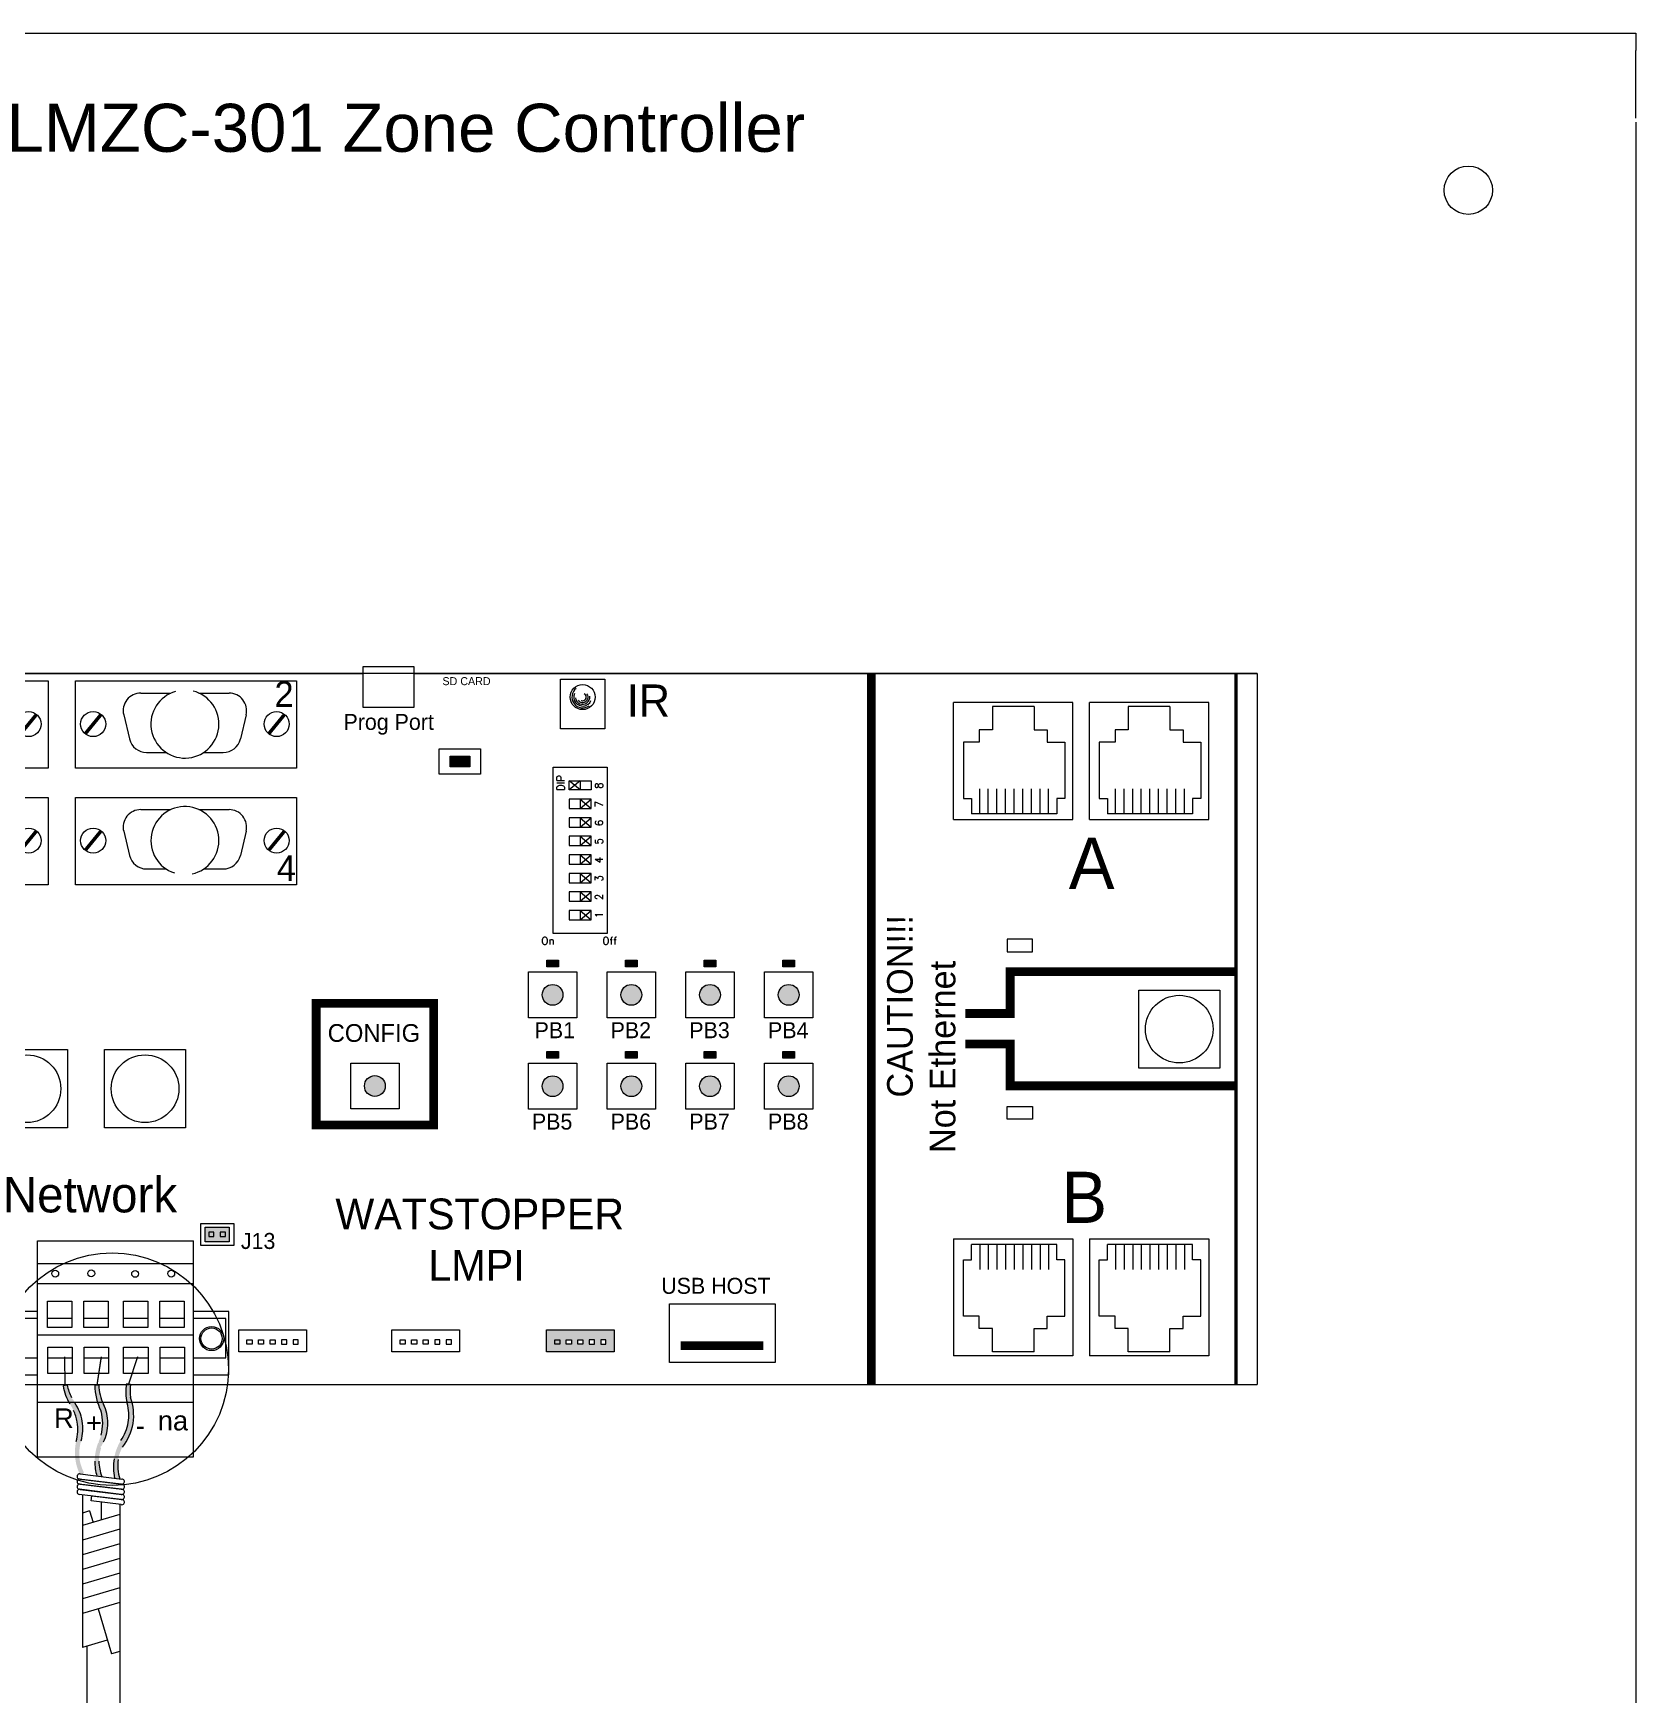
# Model space of a CAD drawing. Header units: inches. Extents: x -60 to 2005, y -577 to 104.
# Drawn here: x 520.2 to 529.66, y -527.89 to -518.07 of the extents above; entities that cross this region are included whole.
import ezdxf
from ezdxf.enums import TextEntityAlignment as Align

# ---------------------------------------------------------------- set-up
doc = ezdxf.new("R2010")
doc.units = ezdxf.units.IN
doc.header["$MEASUREMENT"] = 0
doc.linetypes.add('SLD-Solid', pattern=[0])
doc.layers.get('0').update_dxf_attribs({"lineweight": 5})
for name, color, linetype, lineweight in [('PANEL', 7, 'Continuous', 0), ('WS_Dataline', 6, 'Continuous', 5), ('WS_DETAIL', 7, 'Continuous', 5)]:
    doc.layers.add(name, color=color, linetype=linetype, lineweight=lineweight)
doc.styles.add('ARIAL', font='arial.ttf')
doc.styles.add('ROMAND', font='romand.shx')

# ---------------------------------------------------------------- blocks, each defined once
blk = doc.blocks.new('A$C6E196373')
for p, q in [((0.1173337492230537, -3.976525420057442e-08), (-7.105427357601002e-15, 0.09806154477675477)), ((0.1173337492230537, 0.09806154477675477), (-7.105427357601002e-15, -3.976525420057442e-08)), ((0.1173337492230537, 0.09806154477675477), (0.1173337492230537, -3.976525420057442e-08))]:
    blk.add_line(p, q)
blk.add_lwpolyline([(-7.105427357601002e-15, 0.09806154477675477), (0.2346674984461146, 0.09806154477675477), (0.2346674984461146, -3.976525420057442e-08), (-7.105427357601002e-15, -3.976525420057442e-08)], close=True)
blk = doc.blocks.new('LMZC-301')
at = {"layer": 'PANEL'}
h = blk.add_hatch(color=256, dxfattribs=at)
h.dxf.hatch_style = 1
h.paths.add_polyline_path([(21.38302786114878, 54.00840662845508), (21.38302786114878, 54.51385872231072), (20.44564264060614, 54.51385872231072), (20.44564264060614, 54.00840662845508)])
h = blk.add_hatch(color=256, dxfattribs=at)
h.dxf.hatch_style = 1
h.paths.add_polyline_path([(25.0148513427223, 44.85996949376295), (25.55841965904915, 44.85996949376295), (25.55841965904915, 44.5494619517076), (25.0148513427223, 44.5494619517076)])
h = blk.add_hatch(color=256, dxfattribs=at)
h.dxf.hatch_style = 1
h.paths.add_polyline_path([(28.73426530491201, 44.85996949376295), (29.27783362124251, 44.85996949376295), (29.27783362124251, 44.5494619517076), (28.73426530491201, 44.5494619517076)])
h = blk.add_hatch(color=256, dxfattribs=at)
h.dxf.hatch_style = 1
h.paths.add_polyline_path([(32.45367926710537, 44.85996949376295), (32.99724758343586, 44.85996949376295), (32.99724758343586, 44.5494619517076), (32.45367926710537, 44.5494619517076)])
h = blk.add_hatch(color=256, dxfattribs=at)
h.dxf.hatch_style = 1
h.paths.add_polyline_path([(36.17309322930237, 44.85996949376295), (36.71666154562922, 44.85996949376295), (36.71666154562922, 44.5494619517076), (36.17309322930237, 44.5494619517076)])
h = blk.add_hatch(color=256, dxfattribs=at)
h.dxf.hatch_style = 1
h.paths.add_polyline_path([(36.93618549133612, 43.22626688741252, 1), (35.95356928358774, 43.22626688741252, 1)])
h.paths.add_polyline_path([(33.2167715291464, 43.22626688741252, 1), (32.23415532139848, 43.22626688741252, 1)])
h.paths.add_polyline_path([(29.49735756695304, 43.22626688741252, 1), (28.51474135920512, 43.22626688741252, 1)])
h.paths.add_polyline_path([(25.77794360476287, 43.22626688741252, 1), (24.7953273970154, 43.22626688741252, 1)])
h.paths.add_polyline_path([(25.77794360476287, 38.90745801902153, 1), (24.7953273970154, 38.90745801902153, 1)])
h.paths.add_polyline_path([(29.49735756695304, 38.90745801902153, 1), (28.51474135920512, 38.90745801902153, 1)])
h.paths.add_polyline_path([(33.2167715291464, 38.90745801902153, 1), (32.23415532139848, 38.90745801902153, 1)])
h.paths.add_polyline_path([(36.93618549133612, 38.90745801902153, 1), (35.95356928358774, 38.90745801902153, 1)])
h = blk.add_hatch(color=256, dxfattribs=at)
h.dxf.hatch_style = 1
h.paths.add_polyline_path([(25.0148513427223, 40.54116062537219), (25.55841965904915, 40.54116062537219), (25.55841965904915, 40.23065308331661), (25.0148513427223, 40.23065308331661)])
h = blk.add_hatch(color=256, dxfattribs=at)
h.dxf.hatch_style = 1
h.paths.add_polyline_path([(28.73426530491201, 40.54116062537219), (29.27783362124251, 40.54116062537219), (29.27783362124251, 40.23065308331661), (28.73426530491201, 40.23065308331661)])
h = blk.add_hatch(color=256, dxfattribs=at)
h.dxf.hatch_style = 1
h.paths.add_polyline_path([(32.45367926710537, 40.54116062537219), (32.99724758343586, 40.54116062537219), (32.99724758343586, 40.23065308331661), (32.45367926710537, 40.23065308331661)])
h = blk.add_hatch(color=256, dxfattribs=at)
h.dxf.hatch_style = 1
h.paths.add_polyline_path([(36.17309322930237, 40.54116062537219), (36.71666154562922, 40.54116062537219), (36.71666154562922, 40.23065308331661), (36.17309322930237, 40.23065308331661)])
h = blk.add_hatch(color=256, dxfattribs=at)
h.dxf.hatch_style = 1
h.paths.add_polyline_path([(17.38039247952042, 38.91810257165798, 1), (16.39777627177978, 38.91810257165798, 1)])
h = blk.add_hatch(color=256, dxfattribs=at)
h.dxf.hatch_style = 1
h.paths.add_polyline_path([(10.01086469102961, 31.54618965648001), (10.01086469102961, 32.24295704506858), (8.871822543481585, 32.24295704506858), (8.871822543481585, 31.54618965648001)])
h = blk.add_hatch(color=256, dxfattribs=at)
h.dxf.hatch_style = 1
h.paths.add_polyline_path([(28.19762258160267, 26.35472428158641), (28.19762258160267, 27.3962850338421), (24.99960520143509, 27.3962850338421), (24.99960520143509, 26.35472428158641)])
h.paths.add_polyline_path([(25.93250023926089, 26.91547902448019), (26.176471390095, 26.91547902448019), (26.176471390095, 26.70996133749463), (25.93250023926089, 26.70996133749463)], flags=16)
h.paths.add_polyline_path([(26.4766283161, 26.91547902448019), (26.72059946693776, 26.91547902448019), (26.72059946693776, 26.70996133749463), (26.4766283161, 26.70996133749463)], flags=16)
h.paths.add_polyline_path([(27.02075639293548, 26.91547902448019), (27.26472754377687, 26.91547902448019), (27.26472754377687, 26.70996133749463), (27.02075639293548, 26.70996133749463)], flags=16)
h.paths.add_polyline_path([(27.56488446977824, 26.91547902448019), (27.80885562061599, 26.91547902448019), (27.80885562061599, 26.70996133749463), (27.56488446977824, 26.70996133749463)], flags=16)
at = {"color": 7, "linetype": 'SLD-Solid', "lineweight": 15}
for p, q in [((-38.85107675412087, 88.67853616263096), (76.47157206634097, 88.67853616263096)), ((76.47157206634097, 88.67853616263096), (76.47157206634097, 87.86140684955444)), ((76.47157206634097, 84.65982498133212), (76.47157206634097, 87.86140684955444)), ((76.47157206634097, 84.48122234817879), (76.47157206634097, 4.197321673197848)), ((58.58604556840805, 58.40793607029377), (-14.55453041386204, 58.40793607029377)), ((0.9401013644567229, 30.52750513581032), (0.9401013644567229, 31.59624988038695)), ((0.9401013644567229, 31.59624988038695), (8.323562510388683, 31.59624988038695)), ((8.323562510388683, 30.52750513581032), (8.323562510388683, 31.59624988038695)), ((0.9401013644567229, 30.52750513581032), (8.323562510388683, 30.52750513581032)), ((0.9401013644567229, 29.58679998503294), (0.9401013644567229, 30.52750513581032)), ((8.323562510388683, 29.58679998503294), (8.323562510388683, 30.52750513581032)), ((0.9401013644567229, 27.15203063053468), (0.9401013644567229, 29.58679998503294)), ((0.9401013644567229, 29.58679998503294), (8.323562510388683, 29.58679998503294)), ((8.323562510388683, 27.15203063053468), (8.323562510388683, 29.58679998503294)), ((1.416088645986974, 28.75464478894582), (2.569539972312896, 28.75464478894582)), ((1.416088645986974, 27.51107483859801), (1.416088645986974, 28.75464478894582)), ((2.569539972312896, 28.75464478894582), (2.569539972312896, 27.51107483859801)), ((3.133901240813657, 28.75464478894582), (4.287357806303817, 28.75464478894582)), ((3.133901240813657, 27.51107483859801), (3.133901240813657, 28.75464478894582)), ((4.287357806303817, 28.75464478894582), (4.287357806303817, 27.51107483859801)), ((5.005362396018654, 28.75464478894582), (6.158813722344121, 28.75464478894582)), ((5.005362396018654, 27.51107483859801), (5.005362396018654, 28.75464478894582)), ((6.158813722344121, 28.75464478894582), (6.158813722344121, 27.51107483859801)), ((6.723174990844882, 28.75464478894582), (7.876631556334587, 28.75464478894582)), ((6.723174990844882, 27.51107483859801), (6.723174990844882, 28.75464478894582)), ((7.876631556334587, 28.75464478894582), (7.876631556334587, 27.51107483859801)), ((0.9401013644567229, 28.25611344375261), (-0.7264566231708613, 28.25611344375261)), ((0.9401013644567229, 27.93008112166467), (-0.5731852816463743, 27.93008112166467)), ((2.569539972312896, 27.93008112166467), (1.416088645986974, 27.93008112166467)), ((2.569539972312896, 27.51107483859801), (1.416088645986974, 27.51107483859801)), ((4.287357806303817, 27.93008112166467), (3.133901240813657, 27.93008112166467)), ((4.287357806303817, 27.51107483859801), (3.133901240813657, 27.51107483859801)), ((6.158813722344121, 27.93008112166467), (5.005362396018654, 27.93008112166467)), ((6.158813722344121, 27.51107483859801), (5.005362396018654, 27.51107483859801)), ((7.876631556334587, 27.93008112166467), (6.723174990844882, 27.93008112166467)), ((7.876631556334587, 27.51107483859801), (6.723174990844882, 27.51107483859801)), ((9.990115258852029, 28.25611344375261), (8.323562510388683, 28.25611344375261)), ((9.844304467351549, 27.93008112166467), (8.323562510388683, 27.93008112166467)), ((9.844304467351549, 26.06791421904222), (9.844304467351549, 27.93008112166467)), ((9.990115258852029, 25.26440145757192), (9.990115258852029, 28.25611344375261)), ((0.9401013644567229, 27.15203063053468), (8.323562510388683, 27.15203063053468)), ((0.9401013644567229, 23.96751267478157), (0.9401013644567229, 27.15203063053468)), ((8.323562510388683, 23.96751267478157), (8.323562510388683, 27.15203063053468)), ((-0.5731852816463743, 26.06791421904222), (0.9401013644567229, 26.06791421904222)), ((1.428253952947898, 26.57360224352556), (2.581710518437148, 26.57360224352556)), ((1.428253952947898, 25.33003753234152), (1.428253952947898, 26.57360224352556)), ((1.428253952947898, 26.06791421904222), (2.581710518437148, 26.06791421904222)), ((2.581710518437148, 26.57360224352556), (2.581710518437148, 25.33003753234152)), ((3.14607178693791, 25.33003753234152), (3.14607178693791, 26.57360224352556)), ((3.14607178693791, 26.57360224352556), (4.299528352428069, 26.57360224352556)), ((3.14607178693791, 26.06791421904222), (4.299528352428069, 26.06791421904222)), ((4.299528352428069, 26.57360224352556), (4.299528352428069, 25.33003753234152)), ((5.017527702978668, 26.57360224352556), (6.170984268468374, 26.57360224352556)), ((5.017527702978668, 25.33003753234152), (5.017527702978668, 26.57360224352556)), ((5.017527702978668, 26.06791421904222), (6.170984268468374, 26.06791421904222)), ((6.170984268468374, 26.57360224352556), (6.170984268468374, 25.33003753234152)), ((6.735345536969135, 26.57360224352556), (7.88880210245884, 26.57360224352556)), ((6.735345536969135, 25.33003753234152), (6.735345536969135, 26.57360224352556)), ((6.735345536969135, 26.06791421904222), (7.88880210245884, 26.06791421904222)), ((7.88880210245884, 26.57360224352556), (7.88880210245884, 25.33003753234152)), ((8.323562510388683, 26.06791421904222), (9.844304467351549, 26.06791421904222)), ((-0.7264566231708613, 25.26440145757192), (0.9401013644567229, 25.26440145757192)), ((2.581710518437148, 25.33003753234152), (1.428253952947898, 25.33003753234152)), ((4.299528352428069, 25.33003753234152), (3.14607178693791, 25.33003753234152)), ((6.170984268468374, 25.33003753234152), (5.017527702978668, 25.33003753234152)), ((7.88880210245884, 25.33003753234152), (6.735345536969135, 25.33003753234152)), ((8.323562510388683, 25.26440145757192), (9.990115258852029, 25.26440145757192)), ((0.9401013644567229, 23.96751267478157), (8.323562510388683, 23.96751267478157)), ((0.9401013644567229, 21.39687381642239), (0.9401013644567229, 23.96751267478157)), ((8.323562510388683, 21.39687381642239), (8.323562510388683, 23.96751267478157)), ((0.9401013644567229, 21.39687381642239), (8.323562510388683, 21.39687381642239))]:
    blk.add_line(p, q, dxfattribs=at)
for centre, radius in [((68.5607152359255, 81.25657957185172), 1.142678627439932), ((1.782539236185812, 30.04830090281826), 0.1624270416489252), ((3.485091123922075, 30.05894185212401), 0.1624270416489252), ((5.560076237081603, 30.03765995354752), 0.1624270416489252), ((7.262628124817866, 30.04830090281826), 0.1624270416489252), ((9.17185455273443, 26.98092754751929), 0.5714017336577103), ((9.17185455273443, 26.98092754751929), 0.5000930210074197)]:
    blk.add_circle(centre, radius, dxfattribs=at)
at = {"layer": 'PANEL'}
for p, q in [((-14.55453041386204, 58.40793607029377), (16.34195257747638, 58.40793607029377)), ((18.73396929879459, 58.40793607029377), (58.58604556840805, 58.40793607029377)), ((58.58604556840805, 58.40793607029377), (58.58604556840805, 24.80211979318756)), ((5.827838007865694, 57.48856406400705), (7.251101949611666, 57.48856406400705)), ((5.827837984789994, 57.48856406400705), (7.251101949611666, 57.48856406400705)), ((8.572094874921504, 57.48856406400705), (9.995358862822513, 57.48856406400705)), ((8.572094874921504, 57.48856406400705), (9.995358839746814, 57.48856406400705)), ((5.018390220039919, 56.46234609385215), (5.291751968753715, 55.32103760933865)), ((5.018390196960581, 56.46234609385215), (5.291751945678016, 55.32103760933865)), ((10.80480665064465, 56.46234609385215), (10.53144490193085, 55.32103760933865)), ((10.80480662756895, 56.46234609385215), (10.53144487885834, 55.32103760933865)), ((6.10119973350379, 54.68257118186489), (7.025207490488583, 54.68257118186489)), ((6.10119975657949, 54.68257118186489), (7.025207490488583, 54.68257118186489)), ((8.797989334048225, 54.68257118186489), (9.721997114108717, 54.68257118186489)), ((8.797989334048225, 54.68257118186489), (9.721997091033018, 54.68257118186489)), ((5.827838007865694, 51.98201031803114), (7.251101949611666, 51.98201031803114)), ((5.827837984789994, 51.98201031803114), (7.251101949611666, 51.98201031803114)), ((8.572094874921504, 51.98201031803114), (9.995358862822513, 51.98201031803114)), ((8.572094874921504, 51.98201031803114), (9.995358839746814, 51.98201031803114)), ((5.018390220039919, 50.95579234787601), (5.291751968753715, 49.81448386336456)), ((5.018390196960581, 50.95579234787601), (5.291751945678016, 49.81448386336456)), ((10.80480665064465, 50.95579234787601), (10.53144490193085, 49.81448386336456)), ((10.80480662756895, 50.95579234787601), (10.53144487885834, 49.81448386336456)), ((6.10119973350379, 49.1760174358908), (7.025207490488583, 49.1760174358908)), ((6.10119975657949, 49.1760174358908), (7.025207490488583, 49.1760174358908)), ((8.797989334048225, 49.1760174358908), (9.721997114108717, 49.1760174358908)), ((8.797989334048225, 49.1760174358908), (9.721997091033018, 49.1760174358908)), ((-14.55453041386204, 24.80211979318756), (58.58604556840805, 24.80211979318756))]:
    blk.add_line(p, q, dxfattribs=at)
at = {"layer": 'PANEL', "color": 7, "linetype": 'Continuous', "lineweight": 0}
for p, q in [((44.23813859036386, 51.52051386583958), (44.23813859036386, 57.05003487187719)), ((49.87374841510905, 57.05003487187719), (44.23813859036386, 57.05003487187719)), ((46.22233880949284, 56.86342318214452), (46.07073700397746, 56.86342318214452)), ((46.07073700397746, 56.86342318214452), (46.07073700397746, 55.74981418619541)), ((48.04115000149545, 56.86342318214452), (46.15495262788977, 56.86342318214452)), ((48.04115000149545, 56.86342318214452), (48.04115000149545, 55.74981418619541)), ((49.87374841510905, 51.52051386583958), (49.87374841510905, 57.05003487187719)), ((50.65377979527625, 51.52051386583958), (50.65377979527625, 57.05003487187719)), ((56.28938962002144, 57.05003487187719), (50.65377979527625, 57.05003487187719)), ((52.63798001440523, 56.86342318214452), (52.48637820888985, 56.86342318214452)), ((52.48637820888985, 56.86342318214452), (52.48637820888985, 55.74981418619541)), ((54.45679120640784, 56.86342318214452), (52.57059383280216, 56.86342318214452)), ((54.45679120640784, 56.86342318214452), (54.45679120640784, 55.74981418619541)), ((56.28938962002144, 51.52051386583958), (56.28938962002144, 57.05003487187719)), ((44.69749628985596, 55.17550511786908), (44.69749628985596, 52.5104080807223)), ((45.44763716433522, 55.17550511786908), (44.69749628985596, 55.17550511786908)), ((46.07073700397746, 55.74981418619541), (45.44763716433522, 55.74981418619541)), ((45.44763716433522, 55.74981418619541), (45.44763716433522, 55.17550511786908)), ((48.04115000149545, 55.74981418619541), (48.66424984113769, 55.74981418619541)), ((48.66424984113769, 55.74981418619541), (48.66424984113769, 55.17550511786908)), ((48.66424984113769, 55.17550511786908), (49.49860633952926, 55.17550511786908)), ((49.49860633952926, 55.17550511786908), (49.49860633952926, 52.5104080807223)), ((51.11313749476835, 55.17550511786908), (51.11313749476835, 52.5104080807223)), ((51.86327836924761, 55.17550511786908), (51.11313749476835, 55.17550511786908)), ((52.48637820888985, 55.74981418619541), (51.86327836924761, 55.74981418619541)), ((51.86327836924761, 55.74981418619541), (51.86327836924761, 55.17550511786908)), ((54.45679120640784, 55.74981418619541), (55.07989104604962, 55.74981418619541)), ((55.07989104604962, 55.74981418619541), (55.07989104604962, 55.17550511786908)), ((55.07989104604962, 55.17550511786908), (55.91424754444165, 55.17550511786908)), ((55.91424754444165, 55.17550511786908), (55.91424754444165, 52.5104080807223)), ((45.47012758560891, 51.77654316443227), (45.47012758560891, 52.95857474604531)), ((45.87710851788074, 51.77654316443227), (45.87710851788074, 52.95857474604531)), ((46.28408945015258, 51.77654316443227), (46.28408945015258, 52.95857474604531)), ((46.69107038242441, 51.77654316443227), (46.69107038242441, 52.95857474604531)), ((47.09805131469261, 51.77654316443227), (47.09805131469261, 52.95857474604531)), ((47.50503224696445, 51.77654316443227), (47.50503224696445, 52.95857474604531)), ((47.91201317923264, 51.77654316443227), (47.91201317923264, 52.95857474604531)), ((48.31899411150084, 51.77654316443227), (48.31899411150084, 52.95857474604531)), ((48.72597504377268, 51.77654316443227), (48.72597504377268, 52.95857474604531)), ((51.88576879052493, 51.77654316443227), (51.88576879052493, 52.95857474604531)), ((52.29274972279313, 51.77654316443227), (52.29274972279313, 52.95857474604531)), ((52.69973065506497, 51.77654316443227), (52.69973065506497, 52.95857474604531)), ((53.1067115873368, 51.77654316443227), (53.1067115873368, 52.95857474604531)), ((53.51369251960864, 51.77654316443227), (53.51369251960864, 52.95857474604531)), ((53.9206734518732, 51.77654316443227), (53.9206734518732, 52.95857474604531)), ((54.32765438414503, 51.77654316443227), (54.32765438414503, 52.95857474604531)), ((54.73463531641687, 51.77654316443227), (54.73463531641687, 52.95857474604531)), ((55.14161624868507, 51.77654316443227), (55.14161624868507, 52.95857474604531)), ((44.69749628985596, 52.5104080807223), (45.08719508545187, 52.5104080807223)), ((45.08719508545187, 52.5104080807223), (45.08719508545187, 51.77654316443227)), ((49.49860633952926, 52.5104080807223), (49.10890754393336, 52.5104080807223)), ((49.10890754393336, 52.5104080807223), (49.10890754393336, 51.77654316443227)), ((51.11313749476835, 52.5104080807223), (51.5028362903638, 52.5104080807223)), ((51.5028362903638, 52.5104080807223), (51.5028362903638, 51.77654316443227)), ((55.91424754444165, 52.5104080807223), (55.52454874884575, 52.5104080807223)), ((55.52454874884575, 52.5104080807223), (55.52454874884575, 51.77654316443227)), ((44.23813859036386, 51.52051386583958), (49.87374841510905, 51.52051386583958)), ((49.10890754393336, 51.77654316443227), (45.08719508545187, 51.77654316443227)), ((50.65377979527625, 51.52051386583958), (56.28938962002144, 51.52051386583958)), ((55.52454874884575, 51.77654316443227), (51.5028362903638, 51.77654316443227)), ((44.23813859036386, 31.68954199764175), (44.23813859036386, 26.16002099160596)), ((44.23813859036386, 31.68954199764175), (49.87374841510905, 31.68954199764175)), ((49.10890754393336, 31.43351269904906), (45.08719508545187, 31.43351269904906)), ((45.08719508545187, 30.69964778275903), (45.08719508545187, 31.43351269904906)), ((45.47012758560891, 31.43351269904906), (45.47012758560891, 30.25148111743601)), ((45.87710851788074, 31.43351269904906), (45.87710851788074, 30.25148111743601)), ((46.28408945015258, 31.43351269904906), (46.28408945015258, 30.25148111743601)), ((46.69107038242441, 31.43351269904906), (46.69107038242441, 30.25148111743601)), ((47.09805131469261, 31.43351269904906), (47.09805131469261, 30.25148111743601)), ((47.50503224696445, 31.43351269904906), (47.50503224696445, 30.25148111743601)), ((47.91201317923264, 31.43351269904906), (47.91201317923264, 30.25148111743601)), ((48.31899411150084, 31.43351269904906), (48.31899411150084, 30.25148111743601)), ((48.72597504377268, 31.43351269904906), (48.72597504377268, 30.25148111743601)), ((49.10890754393336, 30.69964778275903), (49.10890754393336, 31.43351269904906)), ((49.87374841510905, 31.68954199764175), (49.87374841510905, 26.16002099160596)), ((50.65377979527625, 31.68954199764175), (50.65377979527625, 26.16002099160596)), ((50.65377979527625, 31.68954199764175), (56.28938962002144, 31.68954199764175)), ((55.52454874884575, 31.43351269904906), (51.5028362903638, 31.43351269904906)), ((51.5028362903638, 30.69964778275903), (51.5028362903638, 31.43351269904906)), ((51.88576879052493, 31.43351269904906), (51.88576879052493, 30.25148111743601)), ((52.29274972279313, 31.43351269904906), (52.29274972279313, 30.25148111743601)), ((52.69973065506497, 31.43351269904906), (52.69973065506497, 30.25148111743601)), ((53.1067115873368, 31.43351269904906), (53.1067115873368, 30.25148111743601)), ((53.51369251960864, 31.43351269904906), (53.51369251960864, 30.25148111743601)), ((53.9206734518732, 31.43351269904906), (53.9206734518732, 30.25148111743601)), ((54.32765438414503, 31.43351269904906), (54.32765438414503, 30.25148111743601)), ((54.73463531641687, 31.43351269904906), (54.73463531641687, 30.25148111743601)), ((55.14161624868507, 31.43351269904906), (55.14161624868507, 30.25148111743601)), ((55.52454874884575, 30.69964778275903), (55.52454874884575, 31.43351269904906)), ((56.28938962002144, 31.68954199764175), (56.28938962002144, 26.16002099160596)), ((44.69749628985596, 28.0345507456143), (44.69749628985596, 30.69964778275903)), ((44.69749628985596, 30.69964778275903), (45.08719508545187, 30.69964778275903)), ((49.49860633952926, 30.69964778275903), (49.10890754393336, 30.69964778275903)), ((49.49860633952926, 28.0345507456143), (49.49860633952926, 30.69964778275903)), ((51.11313749476835, 28.0345507456143), (51.11313749476835, 30.69964778275903)), ((51.11313749476835, 30.69964778275903), (51.5028362903638, 30.69964778275903)), ((55.91424754444165, 30.69964778275903), (55.52454874884575, 30.69964778275903)), ((55.91424754444165, 28.0345507456143), (55.91424754444165, 30.69964778275903)), ((45.44763716433522, 28.0345507456143), (44.69749628985596, 28.0345507456143)), ((45.44763716433522, 27.46024167728615), (45.44763716433522, 28.0345507456143)), ((48.66424984113769, 28.0345507456143), (49.49860633952926, 28.0345507456143)), ((48.66424984113769, 27.46024167728615), (48.66424984113769, 28.0345507456143)), ((51.86327836924761, 28.0345507456143), (51.11313749476835, 28.0345507456143)), ((51.86327836924761, 27.46024167728615), (51.86327836924761, 28.0345507456143)), ((55.07989104604962, 28.0345507456143), (55.91424754444165, 28.0345507456143)), ((55.07989104604962, 27.46024167728615), (55.07989104604962, 28.0345507456143)), ((46.07073700397746, 27.46024167728615), (45.44763716433522, 27.46024167728615)), ((46.07073700397746, 26.34663268133863), (46.07073700397746, 27.46024167728615)), ((48.04115000149545, 26.34663268133863), (48.04115000149545, 27.46024167728615)), ((48.04115000149545, 27.46024167728615), (48.66424984113769, 27.46024167728615)), ((52.48637820888985, 27.46024167728615), (51.86327836924761, 27.46024167728615)), ((52.48637820888985, 26.34663268133863), (52.48637820888985, 27.46024167728615)), ((54.45679120640784, 26.34663268133863), (54.45679120640784, 27.46024167728615)), ((54.45679120640784, 27.46024167728615), (55.07989104604962, 27.46024167728615)), ((49.87374841510905, 26.16002099160596), (44.23813859036386, 26.16002099160596)), ((46.22233880949284, 26.34663268133863), (46.07073700397746, 26.34663268133863)), ((48.04115000149545, 26.34663268133863), (46.15495262788977, 26.34663268133863)), ((56.28938962002144, 26.16002099160596), (50.65377979527625, 26.16002099160596)), ((52.63798001440523, 26.34663268133863), (52.48637820888985, 26.34663268133863)), ((54.45679120640784, 26.34663268133863), (52.57059383280216, 26.34663268133863))]:
    blk.add_line(p, q, dxfattribs=at)
at = {"layer": 'PANEL'}
for points in [[(16.34195257747638, 58.75377974898697), (18.73396929879459, 58.75377974898697), (18.73396929879459, 56.80845105215053), (16.34195257747638, 56.80845105215053)], [(25.65293171111193, 58.15009033596039), (27.76114813528989, 58.15009033596039), (27.76114813528989, 55.79492621052964), (25.65293171111193, 55.79492621052964)], [(-8.983245029475029, 58.06780072113656), (1.457607182757101, 58.06780072113656), (1.457607182757101, 53.94046910787915), (-8.983245029475029, 53.94046910787915)], [(2.739659235928457, 58.06780072113656), (13.18051144816422, 58.06780072113656), (13.18051144816422, 53.94046910787915), (2.739659235928457, 53.94046910787915)], [(19.9326963937558, 54.84696660142004), (21.87408998521209, 54.84696660142004), (21.87408998521209, 53.66278071645229), (19.9326963937558, 53.66278071645229)], [(20.44564264060614, 54.51385872231117), (21.38302786114878, 54.51385872231117), (21.38302786114878, 54.00840662845553), (20.44564264060614, 54.00840662845553)], [(25.31768487150043, 53.99026125319256), (27.86569470498148, 53.99026125319256), (27.86569470498148, 46.13401886081851), (25.31768487150043, 46.13401886081851)], [(-8.983245029475029, 52.56124697516066), (1.457607182757101, 52.56124697516066), (1.457607182757101, 48.43391536190484), (-8.983245029475029, 48.43391536190484)], [(2.739659235928457, 52.56124697516066), (13.18051144816422, 52.56124697516066), (13.18051144816422, 48.43391536190484), (2.739659235928457, 48.43391536190484)], [(46.7645547360105, 45.25653320828405), (47.96328564329383, 45.25653320828405), (47.96328564329383, 45.85569984661652), (46.7645547360105, 45.85569984661652)], [(25.0148513427223, 44.85996949376295), (25.55841965904915, 44.85996949376295), (25.55841965904915, 44.5494619517076), (25.0148513427223, 44.5494619517076)], [(28.73426530491201, 44.85996949376295), (29.27783362124251, 44.85996949376295), (29.27783362124251, 44.5494619517076), (28.73426530491201, 44.5494619517076)], [(32.45367926710537, 44.85996949376295), (32.99724758343586, 44.85996949376295), (32.99724758343586, 44.5494619517076), (32.45367926710537, 44.5494619517076)], [(36.17309322930237, 44.85996949376295), (36.71666154562922, 44.85996949376295), (36.71666154562922, 44.5494619517076), (36.17309322930237, 44.5494619517076)], [(24.14278754454358, 44.31109569096679), (26.4304834572315, 44.31109569096679), (26.4304834572315, 42.14143808385711), (24.14278754454358, 42.14143808385711)], [(27.8622015067333, 44.31109569096679), (30.14989741942486, 44.31109569096679), (30.14989741942486, 42.14143808385711), (27.8622015067333, 42.14143808385711)], [(31.58161546892666, 44.31109569096679), (33.86931138161822, 44.31109569096679), (33.86931138161822, 42.14143808385711), (31.58161546892666, 42.14143808385711)], [(35.30102943111638, 44.31109569096679), (37.58872534380794, 44.31109569096679), (37.58872534380794, 42.14143808385711), (35.30102943111638, 42.14143808385711)], [(52.99060945233509, 43.45330624405437), (56.81165299208374, 43.45330624405437), (56.81165299208374, 39.756749619429), (52.99060945233509, 39.756749619429)], [(-1.461644525942347, 40.6387384807249), (2.359399013806296, 40.6387384807249), (2.359399013806296, 36.94218185609952), (-1.461644525942347, 36.94218185609952)], [(4.117318886520707, 40.6387384807249), (7.938362426265712, 40.6387384807249), (7.938362426265712, 36.94218185609952), (4.117318886520707, 36.94218185609952)], [(25.0148513427223, 40.54116062537219), (25.55841965904915, 40.54116062537219), (25.55841965904915, 40.23065308331661), (25.0148513427223, 40.23065308331661)], [(28.73426530491201, 40.54116062537219), (29.27783362124251, 40.54116062537219), (29.27783362124251, 40.23065308331661), (28.73426530491201, 40.23065308331661)], [(32.45367926710537, 40.54116062537219), (32.99724758343586, 40.54116062537219), (32.99724758343586, 40.23065308331661), (32.45367926710537, 40.23065308331661)], [(36.17309322930237, 40.54116062537219), (36.71666154562922, 40.54116062537219), (36.71666154562922, 40.23065308331661), (36.17309322930237, 40.23065308331661)], [(15.74523641930796, 40.00293137521385), (18.03293233199224, 40.00293137521385), (18.03293233199224, 37.83327376810394), (15.74523641930796, 37.83327376810394)], [(24.14278754454358, 39.99228682257603), (26.4304834572315, 39.99228682257603), (26.4304834572315, 37.82262921546612), (24.14278754454358, 37.82262921546612)], [(27.8622015067333, 39.99228682257603), (30.14989741942486, 39.99228682257603), (30.14989741942486, 37.82262921546612), (27.8622015067333, 37.82262921546612)], [(31.58161546892666, 39.99228682257603), (33.86931138161822, 39.99228682257603), (33.86931138161822, 37.82262921546612), (31.58161546892666, 37.82262921546612)], [(35.30102943111638, 39.99228682257603), (37.58872534380794, 39.99228682257603), (37.58872534380794, 37.82262921546612), (35.30102943111638, 37.82262921546612)], [(46.7645547360105, 37.95352265519728), (47.96328564329383, 37.95352265519728), (47.96328564329383, 37.35435601686481), (46.7645547360105, 37.35435601686481)], [(8.658460994505049, 31.3737929746485), (8.658460994505049, 32.41535372690419), (10.22422624000251, 32.41535372690419), (10.22422624000251, 31.3737929746485)], [(8.871822543481585, 31.54618965648024), (8.871822543481585, 32.24295704506881), (10.01086469102961, 32.24295704506881), (10.01086469102961, 31.54618965648024)], [(9.28511195642136, 31.80555154636136), (9.28511195642136, 32.01106923334487), (9.041140805579971, 32.01106923334487), (9.041140805579971, 31.80555154636136)], [(9.829240033256838, 31.80555154636136), (9.829240033256838, 32.01106923334487), (9.585268882422724, 32.01106923334487), (9.585268882422724, 31.80555154636136)], [(30.81108918858376, 28.62594873623971), (35.81146732899219, 28.62594873623971), (35.81146732899219, 25.85293716089586), (30.81108918858376, 25.85293716089586)], [(10.45589146333737, 26.35472428158869), (10.45589146333737, 27.39628503384233), (13.65390884350131, 27.39628503384233), (13.65390884350131, 26.35472428158869)], [(10.84465842432405, 26.70996133749691), (10.84465842432405, 26.91547902448201), (11.0886295751618, 26.91547902448201), (11.0886295751618, 26.70996133749691)], [(11.38878650116317, 26.70996133749691), (11.38878650116317, 26.91547902448201), (11.63275765200092, 26.91547902448201), (11.63275765200092, 26.70996133749691)], [(11.93291457800228, 26.70996133749691), (11.93291457800228, 26.91547902448201), (12.17688572884367, 26.91547902448201), (12.17688572884367, 26.70996133749691)], [(12.72101380567915, 26.70996133749691), (12.72101380567915, 26.91547902448201), (12.4770426548414, 26.91547902448201), (12.4770426548414, 26.70996133749691)], [(13.26514188251826, 26.70996133749691), (13.26514188251826, 26.91547902448201), (13.02117073168415, 26.91547902448201), (13.02117073168415, 26.70996133749691)], [(17.6933010238929, 26.35472428158869), (17.6933010238929, 27.39628503384233), (20.89131840406412, 27.39628503384233), (20.89131840406412, 26.35472428158869)], [(18.08206798488322, 26.70996133749691), (18.08206798488322, 26.91547902448201), (18.32603913571734, 26.91547902448201), (18.32603913571734, 26.70996133749691)], [(18.6261960617187, 26.70996133749691), (18.6261960617187, 26.91547902448201), (18.87016721255645, 26.91547902448201), (18.87016721255645, 26.70996133749691)], [(19.17032413855782, 26.70996133749691), (19.17032413855782, 26.91547902448201), (19.41429528939921, 26.91547902448201), (19.41429528939921, 26.70996133749691)], [(19.95842336623832, 26.70996133749691), (19.95842336623832, 26.91547902448201), (19.71445221540057, 26.91547902448201), (19.71445221540057, 26.70996133749691)], [(20.50255144307744, 26.70996133749691), (20.50255144307744, 26.91547902448201), (20.25858029223969, 26.91547902448201), (20.25858029223969, 26.70996133749691)], [(24.99960520143509, 26.35472428158869), (24.99960520143509, 27.39628503384233), (28.19762258160267, 27.39628503384233), (28.19762258160267, 26.35472428158869)], [(25.38837216242177, 26.70996133749691), (25.38837216242177, 26.91547902448201), (25.63234331325589, 26.91547902448201), (25.63234331325589, 26.70996133749691)], [(25.93250023926089, 26.70996133749691), (25.93250023926089, 26.91547902448201), (26.176471390095, 26.91547902448201), (26.176471390095, 26.70996133749691)], [(26.4766283161, 26.70996133749691), (26.4766283161, 26.91547902448201), (26.72059946693776, 26.91547902448201), (26.72059946693776, 26.70996133749691)], [(27.26472754377687, 26.70996133749691), (27.26472754377687, 26.91547902448201), (27.02075639293548, 26.91547902448201), (27.02075639293548, 26.70996133749691)], [(27.80885562061599, 26.70996133749691), (27.80885562061599, 26.91547902448201), (27.56488446977824, 26.91547902448201), (27.56488446977824, 26.70996133749691)]]:
    blk.add_lwpolyline(points, close=True, dxfattribs=at)
for points, const_width in [([(40.3488240521649, 58.40793607029377), (40.3488240521649, 24.80211979318756)], 0.4200727034638179), ([(57.5788685646105, 24.80211979318756), (57.5788685646105, 58.40793607029377)], 0.1680290813855271), ([(57.5788685646105, 44.3229631497245), (46.91062761344688, 44.3229631497245), (46.91062761344688, 42.34268252942024), (44.78474295635101, 42.34268252942024)], 0.4200727034638179), ([(16.74603018101266, 42.82359331802127), (14.11382918731692, 42.82359331802127), (14.11382918731692, 37.07471539103722), (19.66433956398328, 37.07471539103722), (19.66433956398328, 42.82359331802127), (16.74603018101266, 42.82359331802127)], 0.4200727034638179), ([(57.5788685646105, 38.92236608679855), (46.91062761344688, 38.92236608679855), (46.91062761344688, 40.90264670710258), (44.78474295635101, 40.90264670710258)], 0.4200727034638179), ([(35.24764257303036, 26.64316730840005), (31.34061415954716, 26.64316730840005)], 0.4200727034638179)]:
    blk.add_lwpolyline(points, dxfattribs=dict(at, const_width=const_width))
for points in [[(-3.384070213691984, 58.06780072113656), (1.457607159466761, 58.06780072113656), (1.457607159466761, 53.94046910787915), (-8.983245052765369, 53.94046910787915), (-8.983245052765369, 58.06780072113656), (-4.224323668099942, 58.06780072113656)], [(8.338834051711501, 58.06780072113656), (13.18051142487025, 58.06780072113656), (13.18051142487025, 53.94046910787915), (2.739659212638117, 53.94046910787915), (2.739659212638117, 58.06780072113656), (7.498580597303999, 58.06780072113656)], [(-3.384070213691984, 52.56124697516066), (1.457607159466761, 52.56124697516066), (1.457607159466761, 48.43391536190484), (-8.983245052765369, 48.43391536190484), (-8.983245052765369, 52.56124697516066), (-4.224323668099942, 52.56124697516066)], [(8.338834051711501, 52.56124697516066), (13.18051142487025, 52.56124697516066), (13.18051142487025, 48.43391536190484), (2.739659212638117, 48.43391536190484), (2.739659212638117, 52.56124697516066), (7.498580597303999, 52.56124697516066)]]:
    blk.add_lwpolyline(points, dxfattribs=at)
at = {"layer": 'PANEL', "linetype": 'Continuous', "const_width": 0.1664684397627513}
for points in [[(0.8992463250790479, 56.48117196502176), (0.1491187058993546, 55.56543221334255)], [(3.951173853233968, 56.48117196502176), (3.201046234054274, 55.56543221334255)], [(12.62215059048253, 56.48117196502176), (11.87202297130284, 55.56543221334255)], [(0.8992463250790479, 50.97461821904744), (0.1491187058993546, 50.05887846736846)], [(3.951173853233968, 50.97461821904744), (3.201046234054274, 50.05887846736846)], [(12.62215059048253, 50.97461821904744), (11.87202297130284, 50.05887846736846)]]:
    blk.add_lwpolyline(points, dxfattribs=at)
at = {"layer": 'PANEL'}
for centre, radius in [((26.70703992319909, 57.30009725519562), 0.5917988005078542), ((0.5241825385630818, 56.02330208918215), 0.5918764097894123), ((0.5241825154873823, 56.02330208918215), 0.5918764097894123), ((3.57611004364594, 56.02330208918215), 0.5918764097894123), ((3.57611006672164, 56.02330208918215), 0.5918764097894123), ((12.24708680396657, 56.02330208918215), 0.5918764097894123), ((12.24708678089087, 56.02330208918215), 0.5918764097894123), ((0.5241825385630818, 50.51674834320806), 0.5918764097894123), ((0.5241825154873823, 50.51674834320806), 0.5918764097894123), ((3.57611004364594, 50.51674834320806), 0.5918764097894123), ((3.57611006672164, 50.51674834320806), 0.5918764097894123), ((12.24708680396657, 50.51674834320806), 0.5918764097894123), ((12.24708678089087, 50.51674834320806), 0.5918764097894123), ((25.28663550088754, 43.22626688741275), 0.4913081038728551), ((29.00604946307726, 43.22626688741275), 0.4913081038728551), ((32.72546342527062, 43.22626688741275), 0.4913081038728551), ((36.44487738746398, 43.22626688741275), 0.4913081038728551), ((54.90113122220941, 41.60502793174146), 1.599181625590637), ((0.4488772439319746, 38.79046016841244), 1.599181625590637), ((6.027840656395028, 38.79046016841244), 1.599181625590637), ((16.88908437564828, 38.91810257165798), 0.4913081038728551), ((25.28663550088754, 38.90745801902176), 0.4913081038728551), ((29.00604946307726, 38.90745801902176), 0.4913081038728551), ((32.72546342527062, 38.90745801902176), 0.4913081038728551), ((36.44487738746398, 38.90745801902176), 0.4913081038728551)]:
    blk.add_circle(centre, radius, dxfattribs=at)
for centre, radius, start, end in [((5.827838007865694, 56.65622186519158), 0.8323421988137567, 90, 193.4695145855558), ((5.827837984789994, 56.65622186519158), 0.8323421988137567, 90, 193.4695145855558), ((9.995358839746814, 56.65622186519158), 0.8323421988137567, 346.5304854144442, 90), ((9.995358862822513, 56.65622186519158), 0.8323421988137567, 346.5304854144442, 90), ((26.70703992319909, 57.30009725519562), 0.5077842598150905, 126.6718647241328, 306.6718647241328), ((26.70703992319909, 57.30009725519562), 0.4237697191223269, 156.6718647241836, 336.6718647241836), ((26.70703992319909, 57.30009725519562), 0.3397551784295634, 186.6718647241491, 6.671864724175296), ((26.70703992319909, 57.30009725519562), 0.2557406377367998, 216.6718647241747, 36.6718647241747), ((26.70703992319909, 57.30009725519562), 0.1717260970440363, 246.6718647241809, 66.67186472418086), ((26.70703992319909, 57.30009725519562), 0.1717260970440363, 250.7299356932243, 66.67186472418086), ((6.10119973350379, 55.51491338068013), 0.8323421988137567, 193.4695145855558, 270), ((6.10119975657949, 55.51491338068013), 0.8323421988137567, 193.4695145855558, 270), ((9.721997114108717, 55.51491338068013), 0.8323421988137567, 270, 346.5304854144442), ((9.721997091033018, 55.51491338068013), 0.8323421988137567, 270, 346.5304854144442), ((5.827838007865694, 51.14966811921772), 0.8323421988137567, 90, 193.4695145855558), ((5.827837984789994, 51.14966811921772), 0.8323421988137567, 90, 193.4695145855558), ((9.995358839746814, 51.14966811921772), 0.8323421988137567, 346.5304854144442, 90), ((9.995358862822513, 51.14966811921772), 0.8323421988137567, 346.5304854144442, 90), ((6.10119973350379, 50.00835963470604), 0.8323421988137567, 193.4695145855558, 270), ((6.10119975657949, 50.00835963470422), 0.8323421988137567, 193.4695145855558, 270), ((9.721997114108717, 50.00835963470422), 0.8323421988137567, 270, 346.5304854144442), ((9.721997091033018, 50.00835963470604), 0.8323421988137567, 270, 346.5304854144442)]:
    blk.add_arc(centre, radius, start, end, dxfattribs=at)
at = {"layer": 'PANEL', "linetype": 'Continuous'}
for centre, start, end in [((7.911598412268404, 56.02330208918215), 106.2258197299425, 76.21129091259864), ((7.911598412268404, 50.51674834320806), 282.0528992826181, 252.0383704652571)]:
    blk.add_arc(centre, 1.607248652836937, start, end, dxfattribs=at)
at = {"layer": 'PANEL', "yscale": 4.470084068333004, "zscale": 4.470084068333004}
for p, xscale in [((26.0671980651598, 52.91137315880701), 4.470084068333004), ((27.11618151131847, 52.03468610525579), -4.470084068333004), ((27.11618151131847, 51.15799905170138), -4.470084068333004), ((27.11618151131847, 50.28131199814675), -4.470084068333004), ((27.11618151131847, 49.40462494459575), -4.470084068333004), ((27.11618151131847, 48.52793789104112), -4.470084068333004), ((27.11618151131847, 47.65125083748626), -4.470084068333004), ((27.11618151131847, 46.77456378393549), -4.470084068333004)]:
    blk.add_blockref('A$C6E196373', p, dxfattribs=dict(at, xscale=xscale))
at = {"insert": (18.35548199358277, 85.34435247356248), "char_height": 2.271580018588998, "width": 37.80903935633276, "attachment_point": 2, "style": 'ARIAL'}
blk.add_mtext('LMZC-301 Zone Controller', dxfattribs=at)
at = {"layer": 'PANEL'}
for s, height, p in [('SD CARD', 0.3780654331174361, (20.08190011340707, 57.86453402748452)), ('2', 1.209809385975795, (12.14613906891395, 56.83748662727635)), ('IR', 1.52725333724257, (28.79510339444755, 56.36867439254206)), ('Prog Port', 0.7561308662348722, (15.40477491258139, 55.7480789381309)), ('A', 2.41961877195159, (49.68141057835533, 48.23463954155818)), ('4', 1.209809385975795, (12.25629946305276, 48.61051294352637)), ('CONFIG', 0.8401454069276358, (14.65915994411921, 41.003460617153)), ('PB1', 0.7561308662348722, (24.43569168094723, 41.17743881733531)), ('PB2', 0.7561308662348722, (28.02908383211184, 41.17743881733531)), ('PB3', 0.7561308662348722, (31.74849779430156, 41.17743881733531)), ('PB4', 0.7561308662348722, (35.46791175649491, 41.17743881733531)), ('PB5', 0.7561308662348722, (24.30966986990757, 36.85862994894819)), ('PB6', 0.7561308662348722, (28.02908383211184, 36.85862994894819)), ('PB7', 0.7561308662348722, (31.74849779430156, 36.85862994894819)), ('PB8', 0.7561308662348722, (35.46791175649491, 36.85862994894819)), ('Network', 1.680290813855272, (-0.6965423183712574, 32.94320714236574)), ('B', 2.41961877195159, (49.33396216282495, 32.44740349169206)), ('WATSTOPPER', 1.457477169915309, (15.02156258183754, 32.14113007644391)), ('J13', 0.7561308662348722, (10.55552763722449, 31.21504733002007)), ('LMPI', 1.457477169915309, (19.41828537775223, 29.71200145991975)), ('USB HOST', 0.7561308662348722, (30.42006547279311, 29.09568901924581))]:
    blk.add_text(s, height=height, dxfattribs=at).set_placement(p)
at = {"layer": 'PANEL', "style": 'ROMAND'}
for s, p in [('DIP', (25.8465026710976, 52.86481677338202)), ('8', (27.65648164367235, 52.96215879199463)), ('7', (27.65648164367235, 52.08547173844386)), ('6', (27.65648164367235, 51.2003653872664)), ('5', (27.65648164367235, 50.33209763133459)), ('4', (27.65648164367235, 49.44699128016055)), ('3', (27.65648164367235, 48.57872352423055)), ('2', (27.65648164367235, 47.70203647067433)), ('1', (27.65648164367235, 46.85060730998816))]:
    blk.add_text(s, height=0.3536105001418871, rotation=90, dxfattribs=at).set_placement(p)
at = {"layer": 'PANEL'}
for s, p in [('CAUTION!!!', (42.30345553366647, 38.37108427382464)), ('Not Ethernet', (44.31980451029381, 35.74983060421005))]:
    blk.add_text(s, height=1.209809385975795, rotation=90, dxfattribs=at).set_placement(p)
at = {"layer": 'PANEL', "style": 'ROMAND'}
for s, p in [('On', (24.75467145315565, 45.60332184418917)), ('Off', (27.63939871780462, 45.60332184418917))]:
    blk.add_text(s, height=0.3536105001418871, dxfattribs=at).set_placement(p)

msp = doc.modelspace()

# ---------------------------------------------------------------- hatches: boundary and pattern name
h = msp.add_hatch(color=256)
edge = h.paths.add_edge_path()
edge.add_arc((520.9354713769783, -526.5312107299517), 0.241033417086219, 171.4477308861763, 198.9556320628083)
edge.add_line((520.7075091054011, -526.6095070318415), (520.6759755911593, -526.6056916846378))
edge.add_arc((520.4233706523194, -526.6783652235654), 0.2628510954639068, 16.05033809448624, 16.23373345421174)
edge.add_arc((520.971262477412, -526.5410471596703), 0.3023369326067817, 170.5396776863762, 192.1893473307007, ccw=False)
edge.add_arc((520.971262477413, -526.54104715967), 0.3023369326077486, 148.8900080422142, 170.5396776864612, ccw=False)
edge.add_arc((520.4975005434003, -526.2334901201648), 0.262851095457811, 324.8456219150594, 325.3071296577501)
edge.add_arc((520.9665753409085, -526.311652425417), 0.2628510954663613, 195.7722257200949, 196.2337334627863)
edge.add_arc((520.4518712387869, -526.4615164618883), 0.2732268299962555, 8.229690013994116, 16.233733458963115, ccw=False)
edge.add_arc((520.9654050144167, -526.5470870019263), 0.2732268299969772, 152.8496653588102, 169.0882996301218)
edge = h.paths.add_edge_path()
edge.add_arc((520.4971525482779, -526.2355785403832), 0.2628510954670111, 350.770431557813, 375.7768936697615)
edge.add_arc((520.4971525482771, -526.2355785403793), 0.2628510954666876, 15.77689366887374, 16.23373345797777)
edge.add_arc((521.0450443733675, -526.0982604764669), 0.3023369326067817, 170.5396776863762, 192.1893473307007, ccw=False)
edge.add_line((520.7468193253745, -526.0485670003594), (520.7709000004107, -526.052579582326))
edge.add_arc((521.0414618662954, -526.0906476445163), 0.2732268299965057, 171.9910557427039, 188.2296900140285)
edge.add_arc((520.4473476118171, -526.2390517200535), 0.3416541133824624, -7.334941386815899, 18.656654925424675, ccw=False)
edge.add_arc((520.4535907109931, -526.217424333626), 0.338954160788813, 322.6823382706266, 348.9017106665931, ccw=False)
edge.add_arc((520.1467043706855, -526.5401918700533), 0.5882619103433031, 11.50015703979651, 15.49009616929736)
edge.add_arc((520.4979029081954, -526.233587549758), 0.2624380731650863, 325.2746282133007, 350.3151037946791)
edge = h.paths.add_edge_path()
edge.add_arc((520.343677401335, -526.2803302454647), 0.2628510954647147, 334.3059442279873, 334.7674519706825)
edge.add_arc((520.8192197355522, -526.2803302454498), 0.262851095472606, 205.2325480320957, 205.6940557747876)
edge.add_arc((520.3361481194415, -526.5127551922243), 0.2732268299961628, 17.690012327627016, 25.69405577261142, ccw=False)
edge.add_arc((520.8567624258476, -526.5127551922243), 0.2732268299968241, 162.3099876724108, 178.5486219437363)
edge.add_arc((520.8567624258473, -526.4989142768852), 0.2732268299964655, 181.4513780561464, 200.9700362643334)
edge.add_line((520.6016320336653, -526.5966966046085), (520.5720848391645, -526.59312158899))
edge.add_arc((520.8615474893654, -526.5058347345544), 0.3023369326076581, 180.0000000000162, 196.7805748189415, ccw=False)
edge.add_arc((520.8615474893655, -526.5058347345545), 0.3023369326077727, 158.3503303557599, 180.0000000000108, ccw=False)
edge = h.paths.add_edge_path()
edge.add_arc((520.3436774013345, -526.2824474605312), 0.2628510954664403, 0.2307538713190863, 15.91342954192636)
edge.add_arc((520.914580795605, -526.0519182514525), 0.3554057603209632, 180.8100736462985, 206.4780620656018, ccw=False)
edge.add_line((520.5592105567578, -526.0569429714388), (520.583623252722, -526.0569429714388))
edge.add_arc((520.8570330251791, -526.0499964054086), 0.2734980044802791, 181.4554099650854, 206.1179472067446)
edge.add_arc((520.3736908097371, -526.2824474605313), 0.2628510954664525, 0.23075387136242398, 25.23254802983081, ccw=False)
edge.add_arc((520.375241547358, -526.280506414345), 0.2612997161686192, 325.9951499308258, 359.80650531404854, ccw=False)
edge.add_arc((520.545569039136, -526.4247863706581), 0.04632458949617826, 357.7046557956702, 401.2980094003381)
edge.add_arc((520.3463763003223, -526.2805261398037), 0.2601514952166443, 334.087146800775, 359.8099956510126)
edge = h.paths.add_edge_path()
edge.add_arc((520.7387643505782, -526.4478637876829), 0.2732268299964551, 190.9117003696869, 206.8942237645179)
edge.add_arc((520.2574391683099, -526.5312107299544), 0.2410334170855799, 347.46590308034337, 350.3881979842064, ccw=False)
edge.add_line((520.4927280432637, -526.5835199401849), (520.4737013317051, -526.5812178336013))
edge.add_arc((520.4701051352408, -526.5958614017559), 0.01507868420345915, 76.20224673559518, 89.65279640717733)
edge.add_arc((520.7446218135749, -526.4539036299382), 0.3023369326079036, 189.4603223135831, 204.8132588856477, ccw=False)
edge.add_arc((520.744621813575, -526.4539036299384), 0.3023369326079682, 167.8106526692764, 189.4603223135264, ccw=False)
edge.add_arc((520.1967299884849, -526.3165855660219), 0.2628510954663253, 343.766266541141, 369.2295684423432)
edge.add_arc((520.1953741611067, -526.31908655402), 0.2646000810011854, 9.717031618419007, 35.19263455964057)
edge.add_arc((521.2270239340704, -526.3608053588565), 0.8382235740883405, 163.9422586395061, 166.6029167367343, ccw=False)
edge.add_arc((520.1642508137173, -526.3315741076814), 0.3274708402504132, 10.9280257068678, 38.22575585168141, ccw=False)
edge.add_arc((520.2263352043748, -526.311652425434), 0.2628510954663378, -16.2337334589551, 9.229568442210791, ccw=False)
edge.add_arc((520.7410393065021, -526.4615164618882), 0.2732268299970036, 163.7662665410951, 188.0089442573536)
edge = h.paths.add_edge_path()
edge.add_line((520.3726148696252, -526.0608104228421), (520.3966955446613, -526.0567978408756))
edge.add_arc((520.6649824546226, -526.0050771044789), 0.273226829996669, 190.9117003697935, 207.1503346411158)
edge.add_arc((520.7455629334711, -526.239051720053), 0.3416541133822715, 161.34334507467, 167.7845268410685)
edge.add_arc((520.6708399176199, -526.0111169467345), 0.302336932608485, 189.4603223135813, 210.9844312817293, ccw=False)

# ---------------------------------------------------------------- linework, layer by layer
for p, q in [((520.3842277820171, -526.0578595405253), (520.3816773238135, -525.8899303960212)), ((520.5964293168089, -525.8899303960212), (520.5713434884104, -526.0559948522558)), ((520.8111813098045, -525.8899303960212), (520.7591415463174, -526.0496130983629)), ((520.3962909421239, -526.055849446596), (520.3721646219103, -526.0598696344546)), ((520.5835729736558, -526.0559948522558), (520.559114003165, -526.0559948522558)), ((520.7712047064241, -526.0516231922921), (520.7470783862108, -526.0476030044335)), ((520.7159698285094, -526.640823771059), (520.4680315115087, -526.610933475102)), ((520.7159698285094, -526.67114028196), (520.4680315115087, -526.6412499860029)), ((520.7159698285094, -526.7014567928609), (520.4680315115087, -526.6715664969038)), ((520.4734426944611, -526.5812634830305), (520.7195601720388, -526.6110420742361)), ((520.4734426944611, -526.6115799939315), (520.7195601720388, -526.6413585851371)), ((520.4734426944611, -526.6418965048325), (520.7195601720388, -526.671675096038)), ((520.4734426944611, -526.6722130157334), (520.7195601720388, -526.7019916069389)), ((520.7159698285094, -526.7317733037618), (520.4680315115087, -526.7018830078048)), ((520.538283494352, -526.7406687726079), (520.5418959762967, -526.7108119221655)), ((520.7159698285094, -526.7620898146627), (520.538283494352, -526.7406687726079)), ((520.5418959762967, -526.7108119221655), (520.7195601720388, -526.7323081178398))]:
    msp.add_line(p, q)
at = {"const_width": 0.005582718069676481}
for points in [[(520.3816773238135, -525.8899303960212), (520.3816773238135, -525.8899303960212), (520.3842277820171, -526.0578595405253)], [(520.5964293168089, -525.8899303960212), (520.5964293168089, -525.8899303960212), (520.5713434884104, -526.0559948522558)], [(520.8111813098045, -525.8899303960212), (520.8111813098045, -525.8899303960212), (520.7591415463174, -526.0496130983629)]]:
    msp.add_lwpolyline(points, dxfattribs=at)
for centre, radius, start, end in [((520.6709549586748, -526.0100819638313), 0.3029100154993847, 189.4603223135813, 211.1099919578265), ((520.6650863927943, -526.00403067299), 0.2737447343771804, 190.9117003698015, 207.1503346411241), ((520.9151578501036, -526.0509606078592), 0.3560794357435264, 180.8100736462752, 206.4780620655521), ((520.8575009972628, -526.0490351189352), 0.2740164228750387, 181.4554099650868, 206.117947206748), ((521.0458687229749, -526.0973906750568), 0.3029100154993852, 170.5396776864187, 192.1893473306686), ((521.0422794252214, -526.0897634129021), 0.2737447343771772, 171.9910557426434, 188.2296900139592), ((520.2259563367353, -526.3132794895978), 0.2633493325309677, 9.691076184923164, 35.15437808609719), ((520.3732426014785, -526.2819267875209), 0.2633493325309704, 0.2307538713427622, 25.2325480298165), ((520.4969383630666, -526.2349690268331), 0.2633493325309709, 350.7704315577596, 15.77689366982945), ((520.447039020815, -526.2384487899527), 0.3423017224108372, 352.6650586132115, 18.65665492545257), ((520.1962950038417, -526.3182219810061), 0.2633493325309683, 9.691076184923164, 25.37375185554307), ((520.1959463490954, -526.3161296021555), 0.2633493325309683, 343.7662665410671, 9.229568442240332), ((520.225607681989, -526.3111871107471), 0.2633493325309677, 343.7662665410671, 9.229568442240332), ((520.343172302339, -526.2819267875209), 0.2633493325309709, 0.2307538713427622, 15.91342954194952), ((520.343172302339, -526.2798055592477), 0.2633493325309709, 344.0865704580504, 359.7692461286572), ((520.3732426014785, -526.2798055592477), 0.2633493325309704, 334.7674519701835, 359.7692461286572), ((520.497287017815, -526.2328766479833), 0.2633493325287007, 325.2238382751042, 350.3089238151694), ((520.4535276986256, -526.2168471757221), 0.3393544270892003, 322.6112904272659, 348.905175945253), ((520.8620240186644, -526.5057374945127), 0.3029100154993854, 180, 196.7805748189245), ((520.8572298850071, -526.4988039190415), 0.2737447343771772, 181.4513780562202, 200.9700362643973), ((520.971946972646, -526.5410166651573), 0.3029100154993854, 170.5396776864187, 192.1893473306686), ((520.9360880297972, -526.531161590381), 0.241490298508009, 171.4477308861739, 198.955632062792), ((520.4698396813684, -526.5959348082254), 0.01510726601073713, 76.20224673766029, 263.1258599084492), ((520.4698396813684, -526.6262513191263), 0.01510726601073713, 76.20224673766029, 263.1258599084492), ((520.4698396813684, -526.6565678300273), 0.01510726601073713, 76.20224673766029, 263.1258599084492), ((520.4698396813684, -526.6868843409281), 0.01510726601073713, 76.20224673766029, 263.1258599084492), ((520.4230166127378, -526.6785950169337), 0.2633493325308291, 16.05033809926968, 16.23373345898942), ((520.8929805465536, -526.7569054796983), 0.2633493325309673, 144.8456219139028, 145.0169450766695), ((520.7195601720381, -526.6261493402468), 0.01510726601073713, 256.2517198192043, 89.99999999773158), ((520.7195601720381, -526.6564658511478), 0.01510726601073713, 256.2517198192043, 89.99999999773158), ((520.7195601720381, -526.6867823620487), 0.01510726601073713, 256.2517198192043, 89.99999999773158), ((520.7195601720381, -526.7170988729496), 0.01510726601073713, 256.2517198192043, 89.99999999773158), ((520.7195601720381, -526.7474153838505), 0.01510726601073713, 256.2517198192043, 89.99999999773158)]:
    msp.add_arc(centre, radius, start, end)
at = {"layer": 'WS_Dataline'}
for p, q in [((520.4861590578367, -526.703908739759), (520.4861590578367, -527.6056353691849)), ((520.59648997602, -526.7476858766389), (520.59648997602, -526.8540086720535)), ((520.59648997602, -526.7476858766389), (520.59648997602, -526.8540086720535)), ((520.7068208942036, -526.7609868614871), (520.7068606719934, -535.8139163722399)), ((520.5288965451164, -526.7991692455423), (520.4861590578367, -526.8117463207535)), ((520.7068208942036, -526.8215397473593), (520.4861590578367, -526.8864775967478)), ((520.5288965451164, -526.7991692455423), (520.5491361253509, -526.8679442817329)), ((520.7068208942036, -526.9081292948702), (520.4861590578367, -526.9730671442585)), ((520.7068208942036, -526.994718842381), (520.4861590578367, -527.0596566917694)), ((520.7068208942036, -527.0813083898917), (520.4861590578367, -527.1462462392801)), ((520.7068208942036, -527.1678979374025), (520.4861590578367, -527.2328357867909)), ((520.7068208942036, -527.2544874849132), (520.4861590578367, -527.3194253343017)), ((520.7068208942036, -527.341077032424), (520.4861590578367, -527.4060148818124)), ((520.5793757684653, -527.3785824412286), (520.6576428722324, -527.6445377047158)), ((520.6334392755692, -527.5622927560966), (520.4861590578367, -527.6056353691849)), ((520.5122713619252, -527.5979508647051), (520.5123111397149, -535.8105459581102)), ((520.7068208942036, -527.6300652656364), (520.6576428722324, -527.6445377047158))]:
    msp.add_line(p, q, dxfattribs=at)
at = {"layer": 'WS_DETAIL'}
msp.add_circle((520.6623658765778, -525.9619552383697), 0.6869818575607286, dxfattribs=at)

# ---------------------------------------------------------------- block references
at = {"xscale": 0.125, "yscale": 0.125, "zscale": 0.125}
msp.add_blockref('LMZC-301', (520.1028764881878, -529.153629002921), dxfattribs=at)

# ---------------------------------------------------------------- texts
at = {"layer": 'WS_DETAIL', "style": 'ARIAL'}
for s, p in [('R', (520.3770721680456, -526.2513159282803)), ('+', (520.5546280248133, -526.2788640643582)), ('na', (521.0211514394099, -526.2668739902018)), ('-', (520.8279400303585, -526.2953107795736))]:
    msp.add_text(s, height=0.1154313217858425, dxfattribs=at).set_placement(p, align=Align.MIDDLE)

doc.saveas('drawing.dxf')
